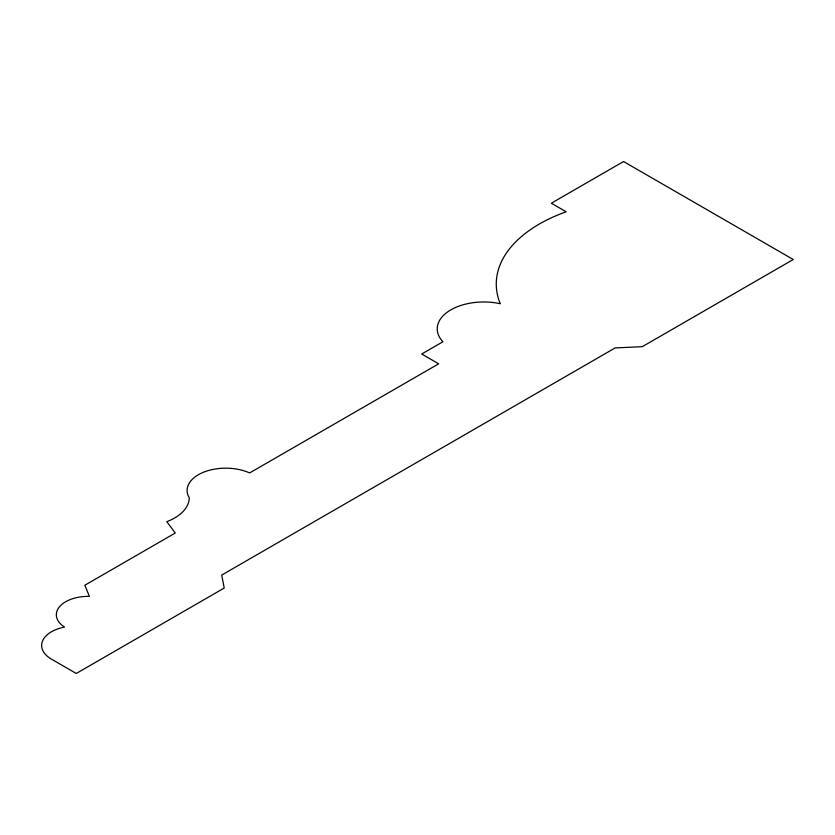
<?xml version="1.0" encoding="UTF-8"?>
<svg xmlns="http://www.w3.org/2000/svg" width="835" height="835" viewBox="0 0 835 835"><rect width="100%" height="100%" fill="white"/><g stroke="black" fill="none" stroke-linecap="round" stroke-linejoin="round"><path stroke-width="1.25" d="M623.547 161.531L551.34 203.229L566.182 211.798A146.939 84.836 0 0 0 500.28 303.731A46.53 26.866 0 0 0 448.666 311.204A46.53 26.866 0 0 0 442.936 341.745L421.696 354.009L438.667 363.81L249.634 472.944A38.64 22.305 0 0 0 203.302 472.318A38.64 22.305 0 0 0 189.263 497.817A50.069 28.901 0 0 1 166.791 521.698L175.277 533.012L84.846 585.231L89.387 596.378A31.855 18.391 0 0 0 59.327 606.972A31.855 18.391 0 0 0 64.546 627.085A33.577 19.382 0 0 0 50.799 658.763L76.256 673.469L224.218 588.038L221.713 575.075L615.155 347.924L642.272 346.682L793.25 259.508L623.547 161.531"/></g></svg>
